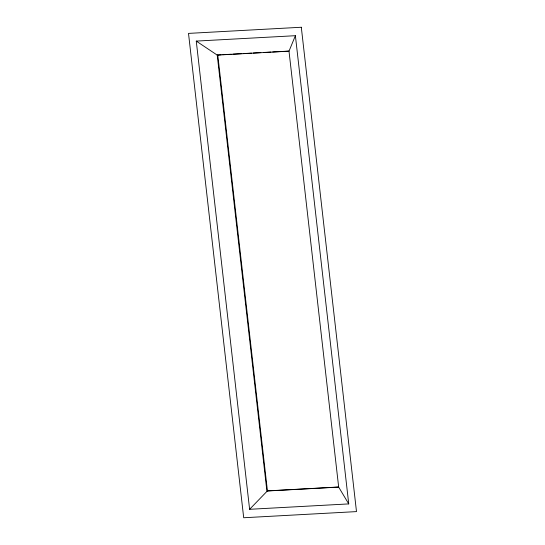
<?xml version="1.0" encoding="UTF-8"?>
<svg xmlns="http://www.w3.org/2000/svg" width="545" height="545" viewBox="0 0 545 545"><rect width="100%" height="100%" fill="white"/><g stroke="black" fill="none" stroke-linecap="round" stroke-linejoin="round"><path stroke-width="0.82" d="M348.739 503.907L338.67 487.107L289 51.182L295.39 35.697L196.261 41.093L249.61 509.303L348.739 503.907L295.39 35.697M249.61 509.303L267.432 490.875L338.37 487.012M221.147 54.773L217.223 55.099L196.261 41.093M222.837 54.677L231.278 54.221M232.967 54.125L241.415 53.669M243.104 53.574L251.545 53.117M253.234 53.022L260.837 52.613M263.371 52.47L270.967 52.054M272.657 51.966L281.104 51.502M282.794 51.414L288.7 51.094M289 51.182L217.223 55.099L266.887 491.018L338.67 487.107M217.768 54.956L267.432 490.875M301.303 27.25L188.509 33.395L243.697 517.75L356.491 511.605L301.303 27.25"/></g></svg>
